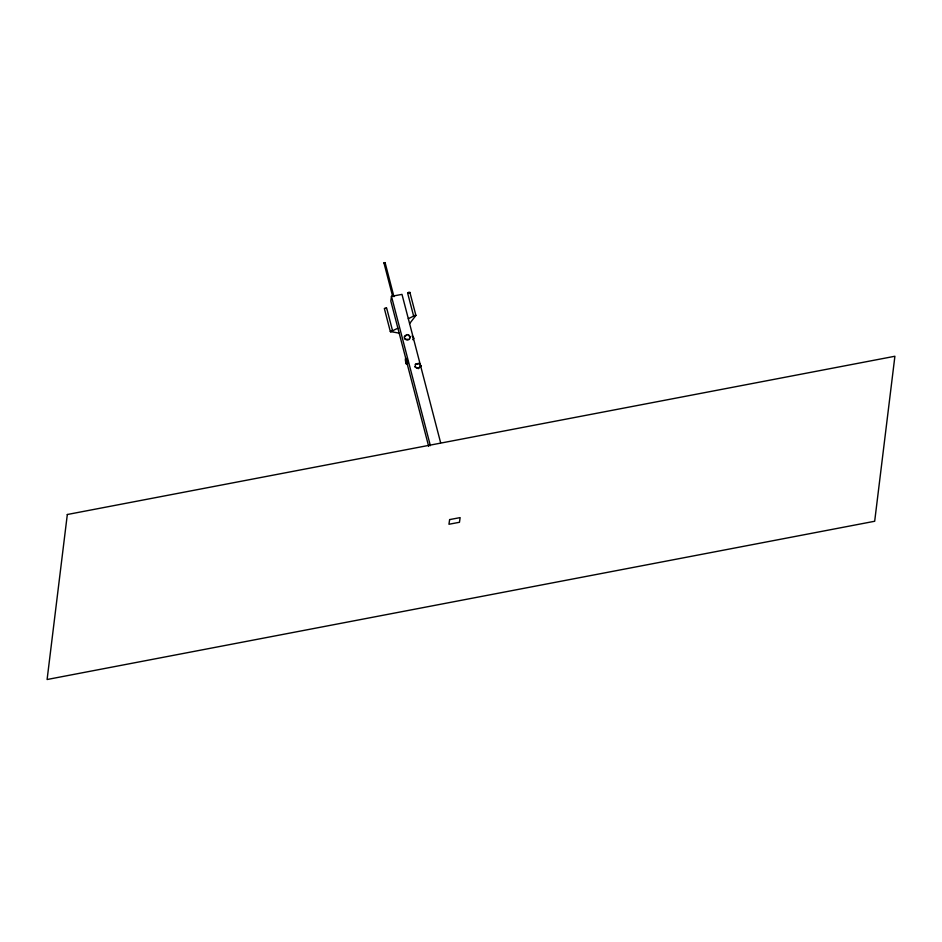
<?xml version="1.0" encoding="UTF-8"?>
<svg xmlns="http://www.w3.org/2000/svg" width="942" height="942" viewBox="0 0 942 942"><rect width="100%" height="100%" fill="white"/><g stroke="black" fill="none" stroke-linecap="round" stroke-linejoin="round"><path stroke-width="1.41" d="M405.507 358.678C408.039 357.63 408.251 366.591 406.096 363.271C404.565 359.232 406.155 357.006 406.72 362.517M406.214 359.161L406.414 358.478M440.585 442.563L401.987 294.375L391.472 296.341L390.812 301.016L428.681 446.39M406.614 334.61L404.495 336.683L407.356 334.563L409.346 335.423L410.064 337.636L410.041 336.612M404.448 338.013C404.142 340.333 410.747 338.779 409.181 339.414C406.661 341.593 403.282 337.966 404.542 336.318M408.086 334.693L409.994 336.965M412.643 336.212L413.679 338.343L412.101 335.976M412.973 339.756L413.008 339.473M414.986 366.615L417.73 368.31L420.532 366.544L418.413 368.616L415.245 367.25L415.387 364.318L418.625 363.294L420.32 364.578L420.603 366.238L420.579 365.213M415.387 364.318L419.308 363.588M419.885 364.024L420.532 365.578M410.123 337.283L409.652 338.908M413.726 338.048L413.338 339.356M420.485 366.909L420.65 365.885M385.09 262.653L383.947 262.924L385.078 262.594L393.944 296.659M409.605 323.624L415.893 315.452L413.609 316.017L407.639 293.092L408.545 292.314L409.9 292.42L415.869 315.334M386.255 308.505L386.138 307.74L384.348 308.505L390.329 331.549L399.173 333.138M409.287 293.092L409.9 292.42M408.31 318.69L415.61 315.158L413.609 316.017M397.889 328.193L390.6 331.725L392.59 330.866L386.62 307.952M406.567 364.224L406.567 361.622L407.368 361.469M407.486 364.036L406.096 363.271M405.437 358.914L406.555 358.619M405.413 359.314L406.72 358.949M406.084 359.585L406.897 359.432M406.261 360.197L407.074 360.044M405.507 360.515L406.308 360.362L405.613 361.233M406.426 360.892L407.238 360.739M405.755 361.963L406.555 361.822M405.92 362.658L407.486 362.187M406.744 363L407.545 362.847M406.261 363.753L407.568 363.4M406.426 364.083L407.545 363.8M408.404 293.303L407.639 293.092M392.59 330.866L390.329 331.549M383.947 262.924L392.449 295.576M391.472 296.341L430.364 445.648M67.318 514.509L47.1 679.512L874.682 521.256L894.9 356.253L67.318 514.509M449.628 519.584L448.957 524.258L459.46 522.292L460.132 517.617L449.628 519.584"/></g></svg>
